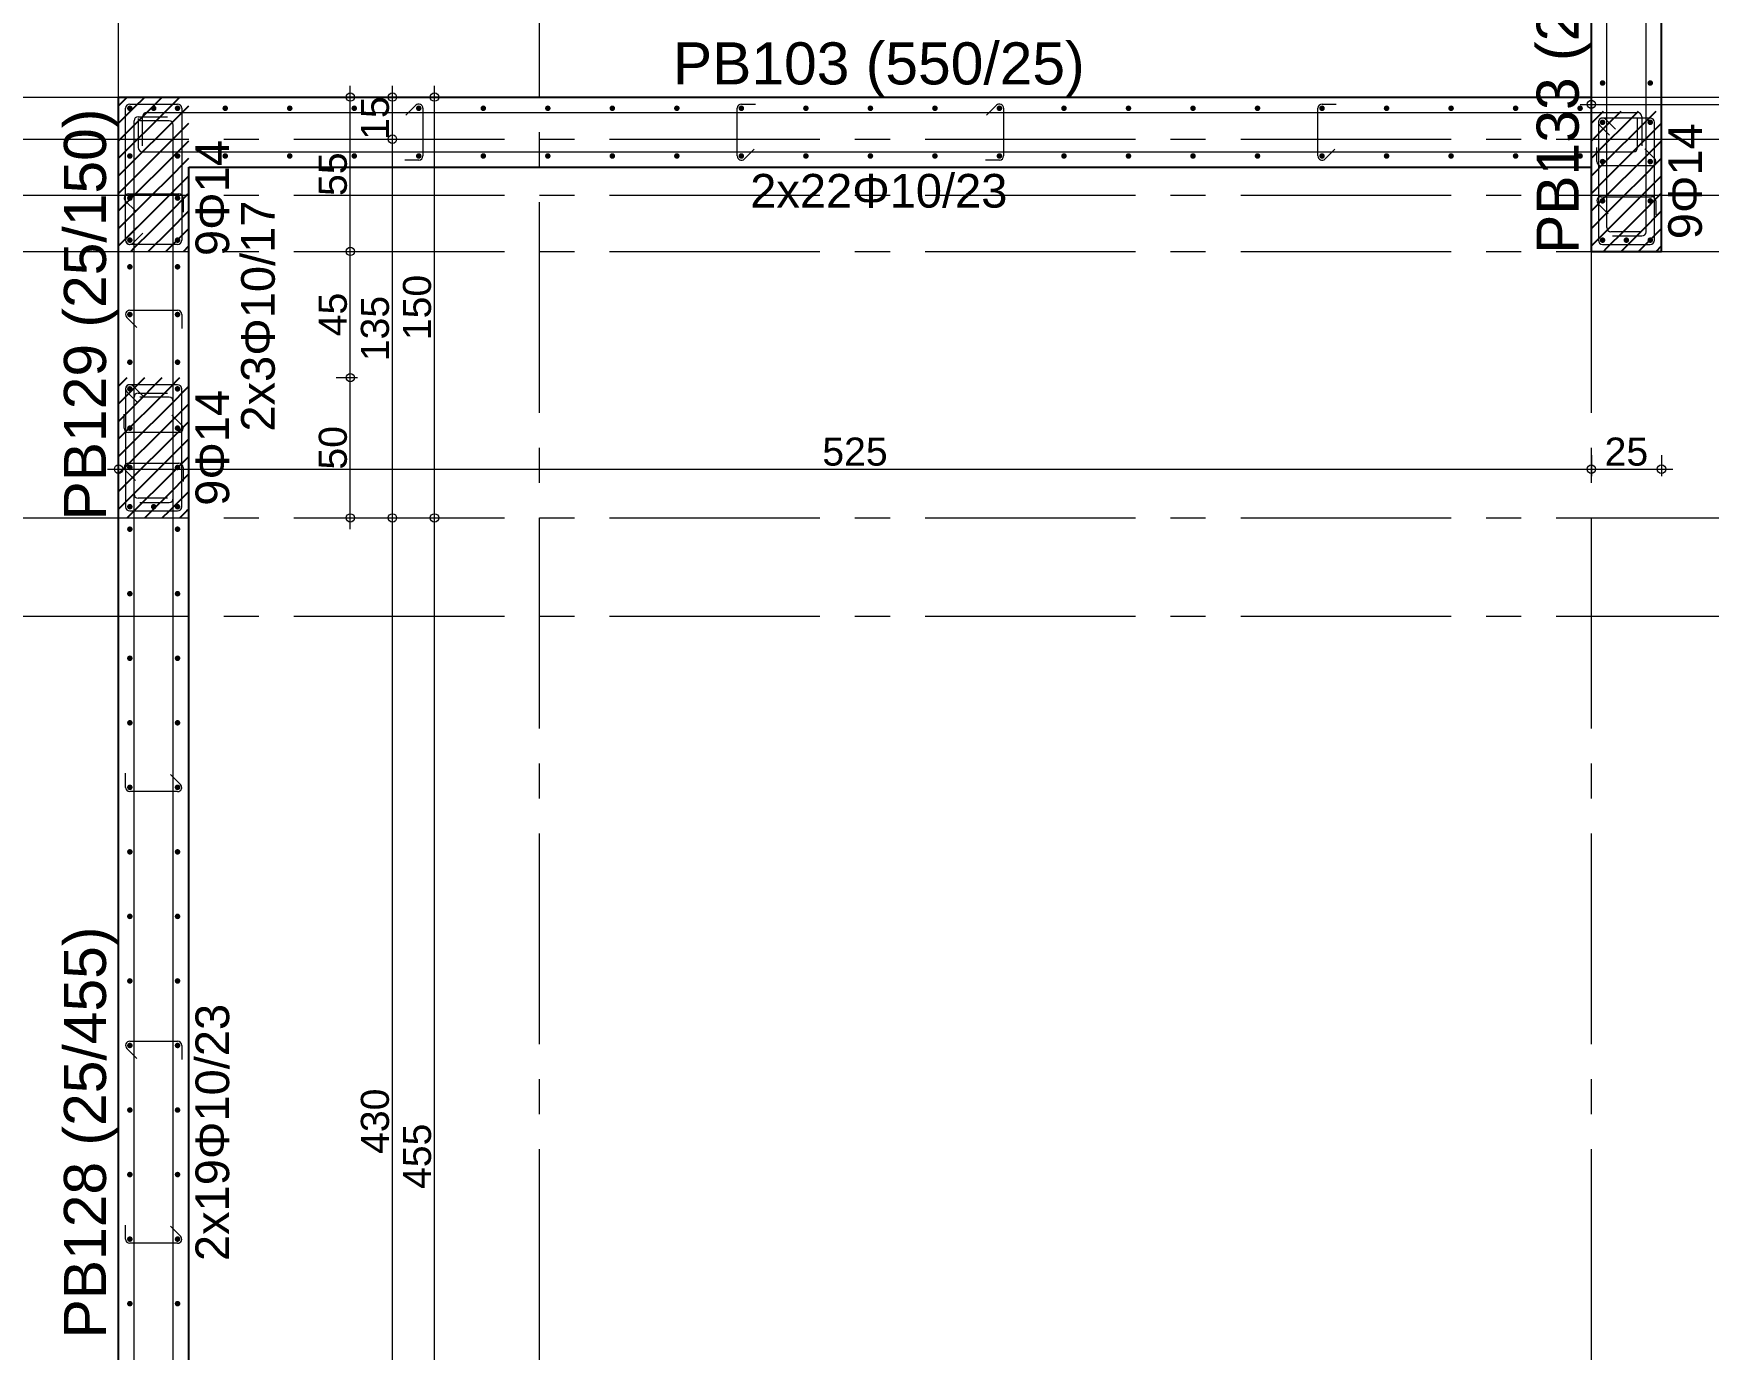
# Model space of a CAD drawing. Header units: millimetres. Extents: x 2232 to 85269, y -3593 to 5869.
# Drawn here: x 16585 to 17182, y 4884 to 5353 of the extents above; entities that cross this region are included whole.
import ezdxf

# ---------------------------------------------------------------- set-up
doc = ezdxf.new("R2010")
doc.units = ezdxf.units.MM
doc.linetypes.add('CENTER2', pattern=[112.5, 75, -12.5, 12.5, -12.5])
doc.linetypes.add('DASHDOT2', pattern=[12.7, 6.35, -3.175, 0, -3.175])
doc.layers.add('aks', color=251, linetype='DASHDOT2', lineweight=35)
for name, color, linetype in [('Donatı Yazısı', 7, 'Continuous'), ('Donatı Çizgisi', 7, 'Continuous'), ('Kolon', 7, 'Continuous'), ('Ölçülendirme', 7, 'Continuous')]:
    doc.layers.add(name, color=color, linetype=linetype)
doc.styles.add('arial_1_18', font='arial.ttf', dxfattribs={"height": 0.2})

# ---------------------------------------------------------------- blocks, each defined once
blk = doc.blocks.new('IDE912Entity7124')
at = {"layer": 'aks', "color": 250, "linetype": 'CENTER2', "lineweight": 5}
blk.add_lwpolyline([(444.42, 2330), (3754.42, 2330)], dxfattribs=at)
blk = doc.blocks.new('IDE912Entity7125')
at = {"layer": 'aks', "color": 250, "linetype": 'CENTER2', "lineweight": 5}
blk.add_lwpolyline([(444.42, 2385), (3754.42, 2385)], dxfattribs=at)
blk = doc.blocks.new('IDE912Entity7126')
at = {"layer": 'aks', "color": 250, "linetype": 'CENTER2', "lineweight": 5}
blk.add_lwpolyline([(444.42, 2235), (3754.42, 2235)], dxfattribs=at)
blk = doc.blocks.new('IDE912Entity7127')
at = {"layer": 'aks', "color": 250, "linetype": 'CENTER2', "lineweight": 5}
blk.add_lwpolyline([(444.42, 2370), (3754.42, 2370)], dxfattribs=at)
blk = doc.blocks.new('IDE912Entity7128')
at = {"layer": 'aks', "color": 250, "linetype": 'CENTER2', "lineweight": 5}
blk.add_lwpolyline([(444.42, 2350), (3754.42, 2350)], dxfattribs=at)
blk = doc.blocks.new('IDE912Entity7129')
at = {"layer": 'aks', "color": 250, "linetype": 'CENTER2', "lineweight": 5}
blk.add_lwpolyline([(444.42, 2200), (3754.42, 2200)], dxfattribs=at)
blk = doc.blocks.new('IDE912Entity7147')
at = {"layer": 'aks', "color": 250, "linetype": 'CENTER2', "lineweight": 5}
blk.add_lwpolyline([(644.42, 360), (644.42, 2530)], dxfattribs=at)
blk = doc.blocks.new('IDE912Entity7148')
at = {"layer": 'aks', "color": 250, "linetype": 'CENTER2', "lineweight": 5}
blk.add_lwpolyline([(494.42, 360), (494.42, 2530)], dxfattribs=at)
blk = doc.blocks.new('IDE912Entity7157')
at = {"layer": 'aks', "color": 250, "linetype": 'CENTER2', "lineweight": 5}
blk.add_lwpolyline([(1019.42, 360), (1019.42, 2530)], dxfattribs=at)

msp = doc.modelspace()

# ---------------------------------------------------------------- hatches: boundary and pattern name
at = {"layer": 'Donatı Çizgisi', "linetype": 'Continuous', "lineweight": 5}
h = msp.add_hatch(color=5, dxfattribs=at)
edge = h.paths.add_edge_path(flags=0)
edge.add_arc((17144.66, 5335.72), 1, 0, 360)
h = msp.add_hatch(color=5, dxfattribs=at)
edge = h.paths.add_edge_path(flags=0)
edge.add_arc((17161.66, 5335.72), 1, 0, 360)
h = msp.add_hatch(color=5, dxfattribs=at)
edge = h.paths.add_edge_path(flags=0)
edge.add_arc((16619.66, 5326.72), 1, 0, 360)
h = msp.add_hatch(color=5, dxfattribs=at)
edge = h.paths.add_edge_path(flags=0)
edge.add_arc((16628.16, 5326.72), 1, 0, 360)
h = msp.add_hatch(color=5, dxfattribs=at)
edge = h.paths.add_edge_path(flags=0)
edge.add_arc((16636.66, 5326.72), 1, 0, 360)
h = msp.add_hatch(color=5, dxfattribs=at)
edge = h.paths.add_edge_path(flags=0)
edge.add_arc((16653.66, 5326.72), 1, 0, 360)
h = msp.add_hatch(color=5, dxfattribs=at)
edge = h.paths.add_edge_path(flags=0)
edge.add_arc((16676.66, 5326.72), 1, 0, 360)
h = msp.add_hatch(color=5, dxfattribs=at)
edge = h.paths.add_edge_path(flags=0)
edge.add_arc((16699.66, 5326.72), 1, 0, 360)
h = msp.add_hatch(color=5, dxfattribs=at)
edge = h.paths.add_edge_path(flags=0)
edge.add_arc((16722.66, 5326.72), 1, 0, 360)
h = msp.add_hatch(color=5, dxfattribs=at)
edge = h.paths.add_edge_path(flags=0)
edge.add_arc((16745.66, 5326.72), 1, 0, 360)
h = msp.add_hatch(color=5, dxfattribs=at)
edge = h.paths.add_edge_path(flags=0)
edge.add_arc((16768.66, 5326.72), 1, 0, 360)
h = msp.add_hatch(color=5, dxfattribs=at)
edge = h.paths.add_edge_path(flags=0)
edge.add_arc((16791.66, 5326.72), 1, 0, 360)
h = msp.add_hatch(color=5, dxfattribs=at)
edge = h.paths.add_edge_path(flags=0)
edge.add_arc((16814.66, 5326.72), 1, 0, 360)
h = msp.add_hatch(color=5, dxfattribs=at)
edge = h.paths.add_edge_path(flags=0)
edge.add_arc((16837.66, 5326.72), 1, 0, 360)
h = msp.add_hatch(color=5, dxfattribs=at)
edge = h.paths.add_edge_path(flags=0)
edge.add_arc((16860.66, 5326.72), 1, 0, 360)
h = msp.add_hatch(color=5, dxfattribs=at)
edge = h.paths.add_edge_path(flags=0)
edge.add_arc((16883.66, 5326.72), 1, 0, 360)
h = msp.add_hatch(color=5, dxfattribs=at)
edge = h.paths.add_edge_path(flags=0)
edge.add_arc((16906.66, 5326.72), 1, 0, 360)
h = msp.add_hatch(color=5, dxfattribs=at)
edge = h.paths.add_edge_path(flags=0)
edge.add_arc((16929.66, 5326.72), 1, 0, 360)
h = msp.add_hatch(color=5, dxfattribs=at)
edge = h.paths.add_edge_path(flags=0)
edge.add_arc((16952.66, 5326.72), 1, 0, 360)
h = msp.add_hatch(color=5, dxfattribs=at)
edge = h.paths.add_edge_path(flags=0)
edge.add_arc((16975.66, 5326.72), 1, 0, 360)
h = msp.add_hatch(color=5, dxfattribs=at)
edge = h.paths.add_edge_path(flags=0)
edge.add_arc((16998.66, 5326.72), 1, 0, 360)
h = msp.add_hatch(color=5, dxfattribs=at)
edge = h.paths.add_edge_path(flags=0)
edge.add_arc((17021.66, 5326.72), 1, 0, 360)
h = msp.add_hatch(color=5, dxfattribs=at)
edge = h.paths.add_edge_path(flags=0)
edge.add_arc((17044.66, 5326.72), 1, 0, 360)
h = msp.add_hatch(color=5, dxfattribs=at)
edge = h.paths.add_edge_path(flags=0)
edge.add_arc((17067.66, 5326.72), 1, 0, 360)
h = msp.add_hatch(color=5, dxfattribs=at)
edge = h.paths.add_edge_path(flags=0)
edge.add_arc((17090.66, 5326.72), 1, 0, 360)
h = msp.add_hatch(color=5, dxfattribs=at)
edge = h.paths.add_edge_path(flags=0)
edge.add_arc((17113.66, 5326.72), 1, 0, 360)
h = msp.add_hatch(color=5, dxfattribs=at)
edge = h.paths.add_edge_path(flags=0)
edge.add_arc((17136.66, 5326.72), 1, 0, 360)
h = msp.add_hatch(color=5, dxfattribs=at)
edge = h.paths.add_edge_path(flags=0)
edge.add_arc((17144.66, 5321.72), 1, 0, 360)
h = msp.add_hatch(color=5, dxfattribs=at)
edge = h.paths.add_edge_path(flags=0)
edge.add_arc((17161.66, 5321.72), 1, 0, 360)
h = msp.add_hatch(color=5, dxfattribs=at)
edge = h.paths.add_edge_path(flags=0)
edge.add_arc((16619.66, 5309.72), 1, 0, 360)
h = msp.add_hatch(color=5, dxfattribs=at)
edge = h.paths.add_edge_path(flags=0)
edge.add_arc((16636.66, 5309.72), 1, 0, 360)
h = msp.add_hatch(color=5, dxfattribs=at)
edge = h.paths.add_edge_path(flags=0)
edge.add_arc((16653.66, 5309.72), 1, 0, 360)
h = msp.add_hatch(color=5, dxfattribs=at)
edge = h.paths.add_edge_path(flags=0)
edge.add_arc((16676.66, 5309.72), 1, 0, 360)
h = msp.add_hatch(color=5, dxfattribs=at)
edge = h.paths.add_edge_path(flags=0)
edge.add_arc((16699.66, 5309.72), 1, 0, 360)
h = msp.add_hatch(color=5, dxfattribs=at)
edge = h.paths.add_edge_path(flags=0)
edge.add_arc((16722.66, 5309.72), 1, 0, 360)
h = msp.add_hatch(color=5, dxfattribs=at)
edge = h.paths.add_edge_path(flags=0)
edge.add_arc((16745.66, 5309.72), 1, 0, 360)
h = msp.add_hatch(color=5, dxfattribs=at)
edge = h.paths.add_edge_path(flags=0)
edge.add_arc((16768.66, 5309.72), 1, 0, 360)
h = msp.add_hatch(color=5, dxfattribs=at)
edge = h.paths.add_edge_path(flags=0)
edge.add_arc((16791.66, 5309.72), 1, 0, 360)
h = msp.add_hatch(color=5, dxfattribs=at)
edge = h.paths.add_edge_path(flags=0)
edge.add_arc((16814.66, 5309.72), 1, 0, 360)
h = msp.add_hatch(color=5, dxfattribs=at)
edge = h.paths.add_edge_path(flags=0)
edge.add_arc((16837.66, 5309.72), 1, 0, 360)
h = msp.add_hatch(color=5, dxfattribs=at)
edge = h.paths.add_edge_path(flags=0)
edge.add_arc((16860.66, 5309.72), 1, 0, 360)
h = msp.add_hatch(color=5, dxfattribs=at)
edge = h.paths.add_edge_path(flags=0)
edge.add_arc((16883.66, 5309.72), 1, 0, 360)
h = msp.add_hatch(color=5, dxfattribs=at)
edge = h.paths.add_edge_path(flags=0)
edge.add_arc((16906.66, 5309.72), 1, 0, 360)
h = msp.add_hatch(color=5, dxfattribs=at)
edge = h.paths.add_edge_path(flags=0)
edge.add_arc((16929.66, 5309.72), 1, 0, 360)
h = msp.add_hatch(color=5, dxfattribs=at)
edge = h.paths.add_edge_path(flags=0)
edge.add_arc((16952.66, 5309.72), 1, 0, 360)
h = msp.add_hatch(color=5, dxfattribs=at)
edge = h.paths.add_edge_path(flags=0)
edge.add_arc((16975.66, 5309.72), 1, 0, 360)
h = msp.add_hatch(color=5, dxfattribs=at)
edge = h.paths.add_edge_path(flags=0)
edge.add_arc((16998.66, 5309.72), 1, 0, 360)
h = msp.add_hatch(color=5, dxfattribs=at)
edge = h.paths.add_edge_path(flags=0)
edge.add_arc((17021.66, 5309.72), 1, 0, 360)
h = msp.add_hatch(color=5, dxfattribs=at)
edge = h.paths.add_edge_path(flags=0)
edge.add_arc((17044.66, 5309.72), 1, 0, 360)
h = msp.add_hatch(color=5, dxfattribs=at)
edge = h.paths.add_edge_path(flags=0)
edge.add_arc((17067.66, 5309.72), 1, 0, 360)
h = msp.add_hatch(color=5, dxfattribs=at)
edge = h.paths.add_edge_path(flags=0)
edge.add_arc((17090.66, 5309.72), 1, 0, 360)
h = msp.add_hatch(color=5, dxfattribs=at)
edge = h.paths.add_edge_path(flags=0)
edge.add_arc((17113.66, 5309.72), 1, 0, 360)
h = msp.add_hatch(color=5, dxfattribs=at)
edge = h.paths.add_edge_path(flags=0)
edge.add_arc((17136.66, 5309.72), 1, 0, 360)
h = msp.add_hatch(color=5, dxfattribs=at)
edge = h.paths.add_edge_path(flags=0)
edge.add_arc((17144.66, 5307.72), 1, 0, 360)
h = msp.add_hatch(color=5, dxfattribs=at)
edge = h.paths.add_edge_path(flags=0)
edge.add_arc((17161.66, 5307.72), 1, 0, 360)
h = msp.add_hatch(color=5, dxfattribs=at)
edge = h.paths.add_edge_path(flags=0)
edge.add_arc((16619.66, 5294.72), 1, 0, 360)
h = msp.add_hatch(color=5, dxfattribs=at)
edge = h.paths.add_edge_path(flags=0)
edge.add_arc((16636.66, 5294.72), 1, 0, 360)
h = msp.add_hatch(color=5, dxfattribs=at)
edge = h.paths.add_edge_path(flags=0)
edge.add_arc((17144.66, 5293.72), 1, 0, 360)
h = msp.add_hatch(color=5, dxfattribs=at)
edge = h.paths.add_edge_path(flags=0)
edge.add_arc((17161.66, 5293.72), 1, 0, 360)
h = msp.add_hatch(color=5, dxfattribs=at)
edge = h.paths.add_edge_path(flags=0)
edge.add_arc((16619.66, 5279.72), 1, 0, 360)
h = msp.add_hatch(color=5, dxfattribs=at)
edge = h.paths.add_edge_path(flags=0)
edge.add_arc((16636.66, 5279.72), 1, 0, 360)
h = msp.add_hatch(color=5, dxfattribs=at)
edge = h.paths.add_edge_path(flags=0)
edge.add_arc((17144.66, 5279.72), 1, 0, 360)
h = msp.add_hatch(color=5, dxfattribs=at)
edge = h.paths.add_edge_path(flags=0)
edge.add_arc((17153.16, 5279.72), 1, 0, 360)
h = msp.add_hatch(color=5, dxfattribs=at)
edge = h.paths.add_edge_path(flags=0)
edge.add_arc((17161.66, 5279.72), 1, 0, 360)
h = msp.add_hatch(color=5, dxfattribs=at)
edge = h.paths.add_edge_path(flags=0)
edge.add_arc((16619.66, 5270.22), 1, 0, 360)
h = msp.add_hatch(color=5, dxfattribs=at)
edge = h.paths.add_edge_path(flags=0)
edge.add_arc((16636.66, 5270.22), 1, 0, 360)
h = msp.add_hatch(color=5, dxfattribs=at)
edge = h.paths.add_edge_path(flags=0)
edge.add_arc((16619.66, 5253.22), 1, 0, 360)
h = msp.add_hatch(color=5, dxfattribs=at)
edge = h.paths.add_edge_path(flags=0)
edge.add_arc((16636.66, 5253.22), 1, 0, 360)
h = msp.add_hatch(color=5, dxfattribs=at)
edge = h.paths.add_edge_path(flags=0)
edge.add_arc((16619.66, 5236.22), 1, 0, 360)
h = msp.add_hatch(color=5, dxfattribs=at)
edge = h.paths.add_edge_path(flags=0)
edge.add_arc((16636.66, 5236.22), 1, 0, 360)
h = msp.add_hatch(color=5, dxfattribs=at)
edge = h.paths.add_edge_path(flags=0)
edge.add_arc((16619.66, 5226.72), 1, 0, 360)
h = msp.add_hatch(color=5, dxfattribs=at)
edge = h.paths.add_edge_path(flags=0)
edge.add_arc((16636.66, 5226.72), 1, 0, 360)
h = msp.add_hatch(color=5, dxfattribs=at)
edge = h.paths.add_edge_path(flags=0)
edge.add_arc((16619.66, 5212.72), 1, 0, 360)
h = msp.add_hatch(color=5, dxfattribs=at)
edge = h.paths.add_edge_path(flags=0)
edge.add_arc((16636.66, 5212.72), 1, 0, 360)
h = msp.add_hatch(color=5, dxfattribs=at)
edge = h.paths.add_edge_path(flags=0)
edge.add_arc((16619.66, 5198.72), 1, 0, 360)
h = msp.add_hatch(color=5, dxfattribs=at)
edge = h.paths.add_edge_path(flags=0)
edge.add_arc((16636.66, 5198.72), 1, 0, 360)
h = msp.add_hatch(color=5, dxfattribs=at)
edge = h.paths.add_edge_path(flags=0)
edge.add_arc((16619.66, 5184.72), 1, 0, 360)
h = msp.add_hatch(color=5, dxfattribs=at)
edge = h.paths.add_edge_path(flags=0)
edge.add_arc((16628.16, 5184.72), 1, 0, 360)
h = msp.add_hatch(color=5, dxfattribs=at)
edge = h.paths.add_edge_path(flags=0)
edge.add_arc((16636.66, 5184.72), 1, 0, 360)
h = msp.add_hatch(color=5, dxfattribs=at)
edge = h.paths.add_edge_path(flags=0)
edge.add_arc((16619.66, 5176.72), 1, 0, 360)
h = msp.add_hatch(color=5, dxfattribs=at)
edge = h.paths.add_edge_path(flags=0)
edge.add_arc((16636.66, 5176.72), 1, 0, 360)
h = msp.add_hatch(color=5, dxfattribs=at)
edge = h.paths.add_edge_path(flags=0)
edge.add_arc((16619.66, 5153.72), 1, 0, 360)
h = msp.add_hatch(color=5, dxfattribs=at)
edge = h.paths.add_edge_path(flags=0)
edge.add_arc((16636.66, 5153.72), 1, 0, 360)
h = msp.add_hatch(color=5, dxfattribs=at)
edge = h.paths.add_edge_path(flags=0)
edge.add_arc((16619.66, 5130.72), 1, 0, 360)
h = msp.add_hatch(color=5, dxfattribs=at)
edge = h.paths.add_edge_path(flags=0)
edge.add_arc((16636.66, 5130.72), 1, 0, 360)
h = msp.add_hatch(color=5, dxfattribs=at)
edge = h.paths.add_edge_path(flags=0)
edge.add_arc((16619.66, 5107.72), 1, 0, 360)
h = msp.add_hatch(color=5, dxfattribs=at)
edge = h.paths.add_edge_path(flags=0)
edge.add_arc((16636.66, 5107.72), 1, 0, 360)
h = msp.add_hatch(color=5, dxfattribs=at)
edge = h.paths.add_edge_path(flags=0)
edge.add_arc((16619.66, 5084.72), 1, 0, 360)
h = msp.add_hatch(color=5, dxfattribs=at)
edge = h.paths.add_edge_path(flags=0)
edge.add_arc((16636.66, 5084.72), 1, 0, 360)
h = msp.add_hatch(color=5, dxfattribs=at)
edge = h.paths.add_edge_path(flags=0)
edge.add_arc((16619.66, 5061.72), 1, 0, 360)
h = msp.add_hatch(color=5, dxfattribs=at)
edge = h.paths.add_edge_path(flags=0)
edge.add_arc((16636.66, 5061.72), 1, 0, 360)
h = msp.add_hatch(color=5, dxfattribs=at)
edge = h.paths.add_edge_path(flags=0)
edge.add_arc((16619.66, 5038.72), 1, 0, 360)
h = msp.add_hatch(color=5, dxfattribs=at)
edge = h.paths.add_edge_path(flags=0)
edge.add_arc((16636.66, 5038.72), 1, 0, 360)
h = msp.add_hatch(color=5, dxfattribs=at)
edge = h.paths.add_edge_path(flags=0)
edge.add_arc((16619.66, 5015.72), 1, 0, 360)
h = msp.add_hatch(color=5, dxfattribs=at)
edge = h.paths.add_edge_path(flags=0)
edge.add_arc((16636.66, 5015.72), 1, 0, 360)
h = msp.add_hatch(color=5, dxfattribs=at)
edge = h.paths.add_edge_path(flags=0)
edge.add_arc((16619.66, 4992.72), 1, 0, 360)
h = msp.add_hatch(color=5, dxfattribs=at)
edge = h.paths.add_edge_path(flags=0)
edge.add_arc((16636.66, 4992.72), 1, 0, 360)
h = msp.add_hatch(color=5, dxfattribs=at)
edge = h.paths.add_edge_path(flags=0)
edge.add_arc((16619.66, 4969.72), 1, 0, 360)
h = msp.add_hatch(color=5, dxfattribs=at)
edge = h.paths.add_edge_path(flags=0)
edge.add_arc((16636.66, 4969.72), 1, 0, 360)
h = msp.add_hatch(color=5, dxfattribs=at)
edge = h.paths.add_edge_path(flags=0)
edge.add_arc((16619.66, 4946.72), 1, 0, 360)
h = msp.add_hatch(color=5, dxfattribs=at)
edge = h.paths.add_edge_path(flags=0)
edge.add_arc((16636.66, 4946.72), 1, 0, 360)
h = msp.add_hatch(color=5, dxfattribs=at)
edge = h.paths.add_edge_path(flags=0)
edge.add_arc((16619.66, 4923.72), 1, 0, 360)
h = msp.add_hatch(color=5, dxfattribs=at)
edge = h.paths.add_edge_path(flags=0)
edge.add_arc((16636.66, 4923.72), 1, 0, 360)
h = msp.add_hatch(color=5, dxfattribs=at)
edge = h.paths.add_edge_path(flags=0)
edge.add_arc((16619.66, 4900.72), 1, 0, 360)
h = msp.add_hatch(color=5, dxfattribs=at)
edge = h.paths.add_edge_path(flags=0)
edge.add_arc((16636.66, 4900.72), 1, 0, 360)

# ---------------------------------------------------------------- linework, layer by layer
at = {"layer": 'Donatı Çizgisi', "color": 1, "linetype": 'Continuous', "lineweight": 5}
for points in [[(17146.16, 5284.22), (17146.16, 5417.22)], [(17160.16, 5282.72), (17160.16, 5415.72)], [(16718.06, 5324.24), (16721.6, 5327.78)], [(16724.16, 5326.72), (16724.16, 5309.72)], [(16836.16, 5309.72), (16836.16, 5326.72)], [(16837.66, 5328.22), (16842.66, 5328.22)], [(16925.06, 5324.24), (16928.6, 5327.78)], [(16931.16, 5326.72), (16931.16, 5309.72)], [(17043.16, 5309.72), (17043.16, 5326.72)], [(17044.66, 5328.22), (17049.66, 5328.22)], [(16621.16, 5189.22), (16621.16, 5322.22)], [(16622.66, 5323.72), (16633.06, 5323.72)], [(16622.66, 5323.12), (16622.66, 5312.72)], [(16633.66, 5322.22), (16623.26, 5322.22)], [(16624.16, 5313.32), (16624.16, 5323.72)], [(16625.66, 5325.22), (17157.16, 5325.22)], [(16635.16, 5187.72), (16635.16, 5320.72)], [(17157.16, 5312.72), (17157.16, 5323.12)], [(17158.66, 5323.72), (17158.66, 5313.32)], [(16624.16, 5311.22), (17155.66, 5311.22)], [(16842.26, 5312.19), (16838.72, 5308.66)], [(17049.26, 5312.19), (17045.72, 5308.66)], [(17142.66, 5307.72), (17142.66, 5312.72)], [(17159.68, 5312.31), (17163.22, 5308.78)], [(16722.66, 5308.22), (16717.66, 5308.22)], [(16929.66, 5308.22), (16924.66, 5308.22)], [(17162.16, 5306.22), (17144.16, 5306.22)], [(16621.63, 5290.12), (16618.1, 5293.66)], [(16619.16, 5296.22), (16637.16, 5296.22)], [(16638.66, 5294.72), (16638.66, 5289.72)], [(17146.63, 5289.12), (17143.1, 5292.66)], [(17144.16, 5295.22), (17162.16, 5295.22)], [(17163.66, 5293.72), (17163.66, 5288.72)], [(17158.06, 5282.72), (17147.66, 5282.72)], [(17148.26, 5281.22), (17158.66, 5281.22)], [(16619.66, 5254.72), (16636.66, 5254.72)], [(16622.13, 5248.62), (16618.6, 5252.16)], [(16638.16, 5253.22), (16638.16, 5248.22)], [(16622.66, 5225.22), (16633.06, 5225.22)], [(16621.16, 4424.22), (16621.16, 5223.72)], [(16633.66, 5223.72), (16623.26, 5223.72)], [(16635.16, 4422.72), (16635.16, 5222.22)], [(16617.66, 5212.72), (16617.66, 5217.72)], [(16634.68, 5217.31), (16638.22, 5213.78)], [(16637.16, 5211.22), (16619.16, 5211.22)], [(16621.63, 5194.12), (16618.1, 5197.66)], [(16619.16, 5200.22), (16637.16, 5200.22)], [(16638.66, 5198.72), (16638.66, 5193.72)], [(16633.06, 5187.72), (16622.66, 5187.72)], [(16623.26, 5186.22), (16633.66, 5186.22)], [(16618.16, 5084.72), (16618.16, 5089.72)], [(16634.18, 5089.31), (16637.72, 5085.78)], [(16636.66, 5083.22), (16619.66, 5083.22)], [(16619.66, 4994.22), (16636.66, 4994.22)], [(16638.16, 4992.72), (16638.16, 4987.72)], [(16622.13, 4988.12), (16618.6, 4991.66)], [(16618.16, 4923.72), (16618.16, 4928.72)], [(16634.18, 4928.31), (16637.72, 4924.78)], [(16636.66, 4922.22), (16619.66, 4922.22)]]:
    msp.add_lwpolyline(points, dxfattribs=at)
at = {"layer": 'Donatı Çizgisi', "color": 5, "linetype": 'Continuous', "lineweight": 5}
for points in [[(16618.16, 5279.72), (16618.16, 5326.72)], [(16619.66, 5328.22), (16636.66, 5328.22)], [(16638.16, 5326.72), (16638.16, 5279.72)], [(17143.16, 5321.72), (17143.16, 5279.72)], [(17143.6, 5320.66), (17147.13, 5317.12)], [(17161.66, 5323.22), (17144.66, 5323.22)], [(17149.26, 5319.24), (17145.72, 5322.78)], [(17163.16, 5279.72), (17163.16, 5321.72)], [(16618.6, 5280.78), (16622.13, 5284.31)], [(16624.26, 5282.19), (16620.72, 5278.66)], [(16636.66, 5278.22), (16619.66, 5278.22)], [(17144.66, 5278.22), (17161.66, 5278.22)], [(16618.16, 5226.72), (16618.16, 5184.72)], [(16618.6, 5225.66), (16622.13, 5222.12)], [(16636.66, 5228.22), (16619.66, 5228.22)], [(16624.26, 5224.24), (16620.72, 5227.78)], [(16638.16, 5184.72), (16638.16, 5226.72)], [(16619.66, 5183.22), (16636.66, 5183.22)]]:
    msp.add_lwpolyline(points, dxfattribs=at)
for centre, start, end in [((16619.66, 5326.72), 90, 180), ((16636.66, 5326.72), 0, 90), ((17144.66, 5321.72), 45, 180), ((17144.66, 5321.72), 90, 225), ((17161.66, 5321.72), 0, 90), ((16619.66, 5279.72), 135, 270), ((16619.66, 5279.72), 180, 315), ((16636.66, 5279.72), 270, 0), ((17144.66, 5279.72), 180, 270), ((17161.66, 5279.72), 270, 0), ((16619.66, 5226.72), 45, 180), ((16619.66, 5226.72), 90, 225), ((16636.66, 5226.72), 0, 90), ((16619.66, 5184.72), 180, 270), ((16636.66, 5184.72), 270, 0)]:
    msp.add_arc(centre, 1.5, start, end, dxfattribs=at)
at = {"layer": 'Donatı Çizgisi', "color": 1, "linetype": 'Continuous', "lineweight": 5}
for centre, start, end in [((16722.66, 5326.72), 0, 135), ((16837.66, 5326.72), 90, 180), ((16929.66, 5326.72), 0, 135), ((17044.66, 5326.72), 90, 180), ((16622.66, 5322.22), 90, 180), ((16625.66, 5323.72), 90, 180), ((16633.66, 5320.72), 0, 90), ((17157.16, 5323.72), 0, 90), ((16624.16, 5312.72), 180, 270), ((16722.66, 5309.72), 270, 0), ((16837.66, 5309.72), 180, 315), ((16929.66, 5309.72), 270, 0), ((17044.66, 5309.72), 180, 315), ((17155.66, 5312.72), 270, 0), ((17162.16, 5307.72), 270, 45), ((17144.16, 5307.72), 180, 270), ((16619.16, 5294.72), 90, 225), ((16637.16, 5294.72), 0, 90), ((17144.16, 5293.72), 90, 225), ((17162.16, 5293.72), 0, 90), ((17147.66, 5284.22), 180, 270), ((17158.66, 5282.72), 270, 0), ((16619.66, 5253.22), 90, 225), ((16636.66, 5253.22), 0, 90), ((16622.66, 5223.72), 90, 180), ((16633.66, 5222.22), 0, 90), ((16637.16, 5212.72), 270, 45), ((16619.16, 5212.72), 180, 270), ((16619.16, 5198.72), 90, 225), ((16637.16, 5198.72), 0, 90), ((16622.66, 5189.22), 180, 270), ((16633.66, 5187.72), 270, 0), ((16619.66, 5084.72), 180, 270), ((16636.66, 5084.72), 270, 45), ((16619.66, 4992.72), 90, 225), ((16636.66, 4992.72), 0, 90), ((16619.66, 4923.72), 180, 270), ((16636.66, 4923.72), 270, 45)]:
    msp.add_arc(centre, 1.5, start, end, dxfattribs=at)
at = {"layer": 'Kolon', "color": 33, "linetype": 'Continuous', "lineweight": -3}
for points in [[(17140.66, 5330.72), (17140.66, 5400.72)], [(17165.66, 5275.72), (17165.66, 5400.72)], [(16615.66, 5305.72), (16615.66, 5330.72)], [(16615.66, 5330.72), (16640.66, 5330.72)], [(16640.66, 5330.72), (17140.66, 5330.72)], [(17140.66, 5305.72), (17140.66, 5330.72)], [(16615.66, 5180.72), (16615.66, 5305.72)], [(16640.66, 5180.72), (16640.66, 5305.72)], [(16640.66, 5305.72), (17140.66, 5305.72)], [(17140.66, 5275.72), (17140.66, 5305.72)], [(17140.66, 5275.72), (17165.66, 5275.72)], [(16615.66, 4750.72), (16615.66, 5180.72)], [(16640.66, 4750.72), (16640.66, 5180.72)]]:
    msp.add_lwpolyline(points, dxfattribs=at)
at = {"layer": 'Kolon', "color": 251, "linetype": 'Continuous', "lineweight": -3}
for points in [[(16615.66, 5327.64), (16618.74, 5330.72)], [(16615.66, 5321.39), (16621.24, 5326.97)], [(16621.24, 5320.72), (16631.24, 5330.72)], [(16621.24, 5326.97), (16624.99, 5330.72)], [(16627.49, 5320.72), (16633.74, 5326.97)], [(16633.74, 5326.97), (16637.49, 5330.72)], [(16633.74, 5320.72), (16640.66, 5327.64)], [(16615.66, 5315.14), (16621.24, 5320.72)], [(16621.24, 5308.22), (16633.74, 5320.72)], [(16621.24, 5314.47), (16627.49, 5320.72)], [(16633.74, 5314.47), (16639.99, 5320.72)], [(16639.99, 5320.72), (16640.66, 5321.39)], [(17140.66, 5321.39), (17144.99, 5325.72)], [(17140.66, 5315.14), (17146.24, 5320.72)], [(17146.24, 5320.72), (17151.24, 5325.72)], [(17146.24, 5308.22), (17158.74, 5320.72)], [(17146.24, 5314.47), (17152.49, 5320.72)], [(17152.49, 5320.72), (17157.49, 5325.72)], [(17158.74, 5320.72), (17163.74, 5325.72)], [(17158.74, 5314.47), (17164.99, 5320.72)], [(17164.99, 5320.72), (17165.66, 5321.39)], [(16615.66, 5308.89), (16621.24, 5314.47)], [(16627.49, 5308.22), (16633.74, 5314.47)], [(16633.74, 5308.22), (16640.66, 5315.14)], [(17140.66, 5308.89), (17146.24, 5314.47)], [(17152.49, 5308.22), (17158.74, 5314.47)], [(17158.74, 5308.22), (17165.66, 5315.14)], [(16639.99, 5308.22), (16640.66, 5308.89)], [(17164.99, 5308.22), (17165.66, 5308.89)], [(16615.66, 5302.64), (16621.24, 5308.22)], [(16621.24, 5295.72), (16633.74, 5308.22)], [(16621.24, 5301.97), (16627.49, 5308.22)], [(16633.74, 5301.97), (16639.99, 5308.22)], [(16633.74, 5295.72), (16640.66, 5302.64)], [(17140.66, 5302.64), (17146.24, 5308.22)], [(17146.24, 5295.72), (17158.74, 5308.22)], [(17146.24, 5301.97), (17152.49, 5308.22)], [(17158.74, 5301.97), (17164.99, 5308.22)], [(17158.74, 5295.72), (17165.66, 5302.64)], [(16615.66, 5296.39), (16621.24, 5301.97)], [(16627.49, 5295.72), (16633.74, 5301.97)], [(17140.66, 5296.39), (17146.24, 5301.97)], [(17152.49, 5295.72), (17158.74, 5301.97)], [(16615.66, 5290.14), (16621.24, 5295.72)], [(16621.24, 5283.22), (16633.74, 5295.72)], [(16621.24, 5289.47), (16627.49, 5295.72)], [(16633.74, 5289.47), (16639.99, 5295.72)], [(16639.99, 5295.72), (16640.66, 5296.39)], [(17140.66, 5290.14), (17146.24, 5295.72)], [(17146.24, 5283.22), (17158.74, 5295.72)], [(17146.24, 5289.47), (17152.49, 5295.72)], [(17158.74, 5289.47), (17164.99, 5295.72)], [(17164.99, 5295.72), (17165.66, 5296.39)], [(16615.66, 5283.89), (16621.24, 5289.47)], [(16627.49, 5283.22), (16633.74, 5289.47)], [(16633.74, 5283.22), (16640.66, 5290.14)], [(17140.66, 5283.89), (17146.24, 5289.47)], [(17152.49, 5283.22), (17158.74, 5289.47)], [(17158.74, 5283.22), (17165.66, 5290.14)], [(16615.66, 5277.64), (16621.24, 5283.22)], [(16621.24, 5276.97), (16627.49, 5283.22)], [(16626.24, 5275.72), (16633.74, 5283.22)], [(16633.74, 5276.97), (16639.99, 5283.22)], [(16639.99, 5283.22), (16640.66, 5283.89)], [(17140.66, 5277.64), (17146.24, 5283.22)], [(17146.24, 5276.97), (17152.49, 5283.22)], [(17151.24, 5275.72), (17158.74, 5283.22)], [(17158.74, 5276.97), (17164.99, 5283.22)], [(17164.99, 5283.22), (17165.66, 5283.89)], [(16619.99, 5275.72), (16621.24, 5276.97)], [(16632.49, 5275.72), (16633.74, 5276.97)], [(16638.74, 5275.72), (16640.66, 5277.64)], [(17144.99, 5275.72), (17146.24, 5276.97)], [(17157.49, 5275.72), (17158.74, 5276.97)], [(17163.74, 5275.72), (17165.66, 5277.64)], [(16615.66, 5227.64), (16618.74, 5230.72)], [(16621.24, 5220.72), (16631.24, 5230.72)], [(16621.24, 5226.97), (16624.99, 5230.72)], [(16633.74, 5226.97), (16637.49, 5230.72)], [(16615.66, 5221.39), (16621.24, 5226.97)], [(16627.49, 5220.72), (16633.74, 5226.97)], [(16633.74, 5220.72), (16640.66, 5227.64)], [(16615.66, 5215.14), (16621.24, 5220.72)], [(16621.24, 5208.22), (16633.74, 5220.72)], [(16621.24, 5214.47), (16627.49, 5220.72)], [(16633.74, 5214.47), (16639.99, 5220.72)], [(16639.99, 5220.72), (16640.66, 5221.39)], [(16615.66, 5208.89), (16621.24, 5214.47)], [(16627.49, 5208.22), (16633.74, 5214.47)], [(16633.74, 5208.22), (16640.66, 5215.14)], [(16615.66, 5202.64), (16621.24, 5208.22)], [(16621.24, 5195.72), (16633.74, 5208.22)], [(16621.24, 5201.97), (16627.49, 5208.22)], [(16633.74, 5201.97), (16639.99, 5208.22)], [(16639.99, 5208.22), (16640.66, 5208.89)], [(16615.66, 5196.39), (16621.24, 5201.97)], [(16627.49, 5195.72), (16633.74, 5201.97)], [(16633.74, 5195.72), (16640.66, 5202.64)], [(16615.66, 5190.14), (16621.24, 5195.72)], [(16621.24, 5183.22), (16633.74, 5195.72)], [(16621.24, 5189.47), (16627.49, 5195.72)], [(16633.74, 5189.47), (16639.99, 5195.72)], [(16639.99, 5195.72), (16640.66, 5196.39)], [(16615.66, 5183.89), (16621.24, 5189.47)], [(16627.49, 5183.22), (16633.74, 5189.47)], [(16633.74, 5183.22), (16640.66, 5190.14)], [(16618.74, 5180.72), (16621.24, 5183.22)], [(16624.99, 5180.72), (16627.49, 5183.22)], [(16631.24, 5180.72), (16633.74, 5183.22)], [(16637.49, 5180.72), (16639.99, 5183.22)], [(16639.99, 5183.22), (16640.66, 5183.89)]]:
    msp.add_lwpolyline(points, dxfattribs=at)
at = {"layer": 'Ölçülendirme', "color": 5, "linetype": 'Continuous', "lineweight": 5}
for points in [[(16698.26, 5176.72), (16698.26, 5334.72)], [(16713.26, 5176.72), (16713.26, 5334.72)], [(16728.26, 5176.72), (16728.26, 5334.72)], [(17140.66, 5333.12), (17140.66, 5325.62)], [(16693.26, 5330.72), (16700.76, 5330.72)], [(16708.26, 5330.72), (16715.76, 5330.72)], [(16723.26, 5330.72), (16730.76, 5330.72)], [(17136.66, 5328.12), (17619.66, 5328.12)], [(16708.26, 5315.72), (16715.76, 5315.72)], [(16693.26, 5275.72), (16700.76, 5275.72)], [(16693.26, 5230.72), (16700.76, 5230.72)], [(16615.66, 5203.12), (16615.66, 5195.62)], [(17140.66, 5203.12), (17140.66, 5195.62)], [(17140.66, 5203.12), (17140.66, 5195.62)], [(17165.66, 5203.12), (17165.66, 5195.62)], [(16611.66, 5198.12), (17144.66, 5198.12)], [(17136.66, 5198.12), (17169.66, 5198.12)], [(16713.26, 4721.72), (16713.26, 5184.72)], [(16728.26, 4721.72), (16728.26, 5184.72)], [(16693.26, 5180.72), (16700.76, 5180.72)], [(16708.26, 5180.72), (16715.76, 5180.72)], [(16708.26, 5180.72), (16715.76, 5180.72)], [(16723.26, 5180.72), (16730.76, 5180.72)], [(16723.26, 5180.72), (16730.76, 5180.72)]]:
    msp.add_lwpolyline(points, dxfattribs=at)
for centre in [(16698.26, 5330.72), (16713.26, 5330.72), (16728.26, 5330.72), (17140.66, 5328.12), (16713.26, 5315.72), (16698.26, 5275.72), (16698.26, 5230.72), (16615.66, 5198.12), (17140.66, 5198.12), (17140.66, 5198.12), (17165.66, 5198.12), (16698.26, 5180.72), (16713.26, 5180.72), (16713.26, 5180.72), (16728.26, 5180.72), (16728.26, 5180.72)]:
    msp.add_circle(centre, 1.5, dxfattribs=at)

# ---------------------------------------------------------------- block references
at = {"layer": 'aks'}
for name in ['IDE912Entity7148', 'IDE912Entity7147', 'IDE912Entity7157', 'IDE912Entity7125', 'IDE912Entity7127', 'IDE912Entity7128', 'IDE912Entity7124', 'IDE912Entity7126', 'IDE912Entity7129']:
    msp.add_blockref(name, (16121.24, 2945.72), dxfattribs=at)

# ---------------------------------------------------------------- texts
at = {"layer": 'Donatı Yazısı', "color": 1, "linetype": 'Continuous', "lineweight": 5, "style": 'arial_1_18'}
for s, p in [('9Φ14', (17180.06, 5280.05)), ('9Φ14', (16655.06, 5274.05)), ('2x3Φ10/17', (16671.33, 5211.49)), ('9Φ14', (16655.06, 5185.05)), ('2x19Φ10/23', (16655.06, 4915.88))]:
    msp.add_text(s, height=12, rotation=90, dxfattribs=at).set_placement(p)
msp.add_text('2x22Φ10/23', height=12, dxfattribs=at).set_placement((16840.82, 5291.32))
at = {"layer": 'Kolon', "color": 1, "linetype": 'Continuous', "lineweight": 5, "style": 'arial_1_18'}
for s, p in [('PB133 (25/150)', (17136.16, 5274.83)), ('PB129 (25/150)', (16611.16, 5179.83)), ('PB128 (25/455)', (16611.16, 4888.33))]:
    msp.add_text(s, height=15, rotation=90, dxfattribs=at).set_placement(p)
msp.add_text('PB103 (550/25)', height=15, dxfattribs=at).set_placement((16813.27, 5335.22))
at = {"layer": 'Ölçülendirme', "color": 5, "linetype": 'Continuous', "lineweight": 5, "style": 'arial_1_18'}
for s, p in [('15', (16712.01, 5315.45)), ('55', (16697.01, 5295.45)), ('150', (16727.01, 5244.06)), ('45', (16697.01, 5245.45)), ('135', (16712.01, 5236.56)), ('50', (16697.01, 5197.95)), ('430', (16712.01, 4954.06)), ('455', (16727.01, 4941.56))]:
    msp.add_text(s, height=10, rotation=90, dxfattribs=at).set_placement(p)
for s, p in [('525', (16866.51, 5199.37)), ('25', (17145.39, 5199.37))]:
    msp.add_text(s, height=10, dxfattribs=at).set_placement(p)

doc.saveas('drawing.dxf')
